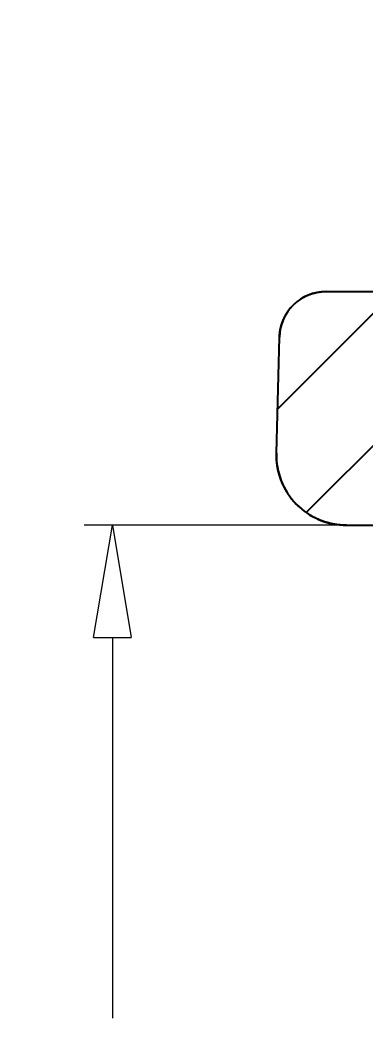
# Model space of a CAD drawing. Header units: millimetres. Extents: x 1603 to 1978, y -231 to 30.
# Drawn here: x 1815.39 to 1822.78, y -129.62 to -107.95 of the extents above; entities that cross this region are included whole.
import ezdxf

# ---------------------------------------------------------------- set-up
doc = ezdxf.new("R2010")
doc.units = ezdxf.units.MM
doc.layers.add('dim', color=3, linetype='Continuous', lineweight=9)
doc.styles.add('ROMAND', font='romand.shx', dxfattribs={"width": 0.8, "bigfont": 'gbcbig.shx'})
doc.dimstyles.new('YanXiu', dxfattribs={"dimtxt": 2.5, "dimasz": 2.2, "dimexe": 1, "dimexo": 0, "dimgap": 0.66, "dimtad": 0, "dimzin": 1, "dimdsep": 46, "dimtxsty": 'ROMAND', "dimblk": 'CLOSEDBLANK', "dimcen": 0, "dimclrd": 3, "dimclre": 3, "dimclrt": 7, "dimazin": 0, "dimtfac": 1, "dimtofl": 0, "dimtmove": 0, "dimatfit": 3, "dimldrblk": 'CLOSEDBLANK', "dimfxl": 1, "dimlwd": 5, "dimlwe": 5, "dimarcsym": 0})

# ---------------------------------------------------------------- blocks, each defined once
blk = doc.blocks.new('_ClosedBlank')
at = {"color": 0, "linetype": 'ByBlock', "lineweight": -2}
for p, q in [((-1, 0.1667), (0, 0)), ((-1, 0.1667), (-1, -0.1667)), ((0, 0), (-1, -0.1667))]:
    blk.add_line(p, q, dxfattribs=at)
blk = doc.blocks.new('*D139')
at = {"layer": 'Defpoints', "color": 0}
for p in [(1817.359, -118.745), (1822.368, -118.745), (1826.894, -144.905)]:
    blk.add_point(p, dxfattribs=at)
at = {"layer": 'dim', "color": 3, "lineweight": 5}
for p, q in [((1822.368, -118.745), (1816.759, -118.745)), ((1817.359, -121.145), (1817.359, -129.283)), ((1817.359, -142.505), (1817.359, -134.368)), ((1826.894, -144.905), (1816.759, -144.905))]:
    blk.add_line(p, q, dxfattribs=at)
at = {"layer": 'dim', "color": 3, "lineweight": 5, "xscale": 2.4, "yscale": 2.4, "zscale": 2.4}
for p, rotation in [((1817.359, -118.745), 90), ((1817.359, -144.905), 270)]:
    blk.add_blockref('_ClosedBlank', p, dxfattribs=dict(at, rotation=rotation))
at = {"layer": 'dim', "color": 7, "insert": (1817.359, -131.825), "char_height": 3, "attachment_point": 5, "rotation": 90, "style": 'ROMAND'}
blk.add_mtext('27', dxfattribs=at)

msp = doc.modelspace()

# ---------------------------------------------------------------- hatches: boundary and pattern name
at = {"linetype": 'Continuous'}
h = msp.add_hatch(dxfattribs=at)
h.set_pattern_fill('DEFAULT__7', color=5, scale=2, angle=45, style=0, pattern_type=0)
h.set_pattern_definition([(45, (1606.8242, -200.2206), (-1.414214, 1.414214), [])])
edge = h.paths.add_edge_path()
edge.add_line((1821.933, -113.745), (1823.209, -113.745))
edge.add_line((1823.209, -113.745), (1823.276, -115.645))
edge.add_line((1823.276, -115.645), (1826.351, -115.645))
edge.add_line((1826.459, -118.745), (1826.351, -115.645))
edge.add_line((1822.368, -118.745), (1826.459, -118.745))
edge.add_spline(control_points=[(1822.368, -118.745), (1821.471, -118.745), (1820.845, -118.103), (1820.869, -117.206)], knot_values=[0, 0, 0, 0, 1, 1, 1, 1], weights=[1, 0.798527, 0.798527, 1], degree=3, periodic=0)
edge.add_line((1820.869, -117.206), (1820.934, -114.719))
edge.add_spline(control_points=[(1820.934, -114.719), (1820.949, -114.146), (1821.36, -113.745), (1821.933, -113.745)], knot_values=[0, 0, 0, 0, 1, 1, 1, 1], weights=[1, 0.810868, 0.810868, 1], degree=3, periodic=0)
edge = h.paths.add_edge_path()
edge.add_line((1833.209, -113.745), (1837.91, -113.745))
edge.add_line((1837.985, -115.895), (1837.91, -113.745))
edge.add_line((1837.985, -115.895), (1839.209, -115.895))
edge.add_line((1839.254, -116.745), (1839.209, -115.895))
edge.add_line((1839.254, -116.745), (1918.209, -116.745))
edge.add_line((1918.209, -118.745), (1918.209, -116.745))
edge.add_line((1908.209, -118.745), (1918.209, -118.745))
edge.add_line((1908.193, -118.445), (1908.209, -118.745))
edge.add_line((1868.225, -118.445), (1908.193, -118.445))
edge.add_line((1868.225, -118.445), (1868.209, -118.745))
edge.add_line((1836.79, -118.745), (1868.209, -118.745))
edge.add_line((1836.709, -117.206), (1836.79, -118.745))
edge.add_line((1834.709, -117.206), (1836.709, -117.206))
edge.add_line((1834.709, -117.206), (1834.629, -118.745))
edge.add_line((1829.959, -118.745), (1834.629, -118.745))
edge.add_line((1829.959, -118.745), (1830.067, -115.645))
edge.add_line((1830.067, -115.645), (1833.143, -115.645))
edge.add_line((1833.209, -113.745), (1833.143, -115.645))
edge = h.paths.add_edge_path()
edge.add_line((1918.209, -118.745), (1918.209, -116.745))
edge.add_line((1918.209, -118.745), (1918.209, -116.745))
edge = h.paths.add_edge_path()
edge.add_line((1939.735, -113.745), (1938.509, -113.745))
edge.add_spline(control_points=[(1939.735, -113.745), (1940.309, -113.745), (1940.72, -114.146), (1940.735, -114.719)], knot_values=[0, 0, 0, 0, 1, 1, 1, 1], weights=[1, 0.810868, 0.810868, 1], degree=3, periodic=0)
edge.add_line((1940.735, -114.719), (1940.8, -117.206))
edge.add_spline(control_points=[(1939.3, -118.745), (1940.197, -118.745), (1940.823, -118.103), (1940.8, -117.206)], knot_values=[0, 0, 0, 0, 1, 1, 1, 1], weights=[1, 0.798527, 0.798527, 1], degree=3, periodic=0)
edge.add_line((1939.3, -118.745), (1934.905, -118.745))
edge.add_line((1934.905, -118.745), (1934.809, -113.245))
edge.add_line((1934.809, -113.245), (1933.996, -113.245))
edge.add_line((1933.996, -113.245), (1933.959, -109.045))
edge.add_line((1935.059, -109.045), (1933.959, -109.045))
edge.add_line((1935.059, -109.045), (1935.117, -107.945))
edge.add_line((1935.959, -107.945), (1935.117, -107.945))
edge.add_line((1936.266, -116.745), (1935.959, -107.945))
edge.add_line((1937.165, -116.745), (1936.266, -116.745))
edge.add_line((1937.165, -116.745), (1937.209, -115.895))
edge.add_line((1938.434, -115.895), (1937.209, -115.895))
edge.add_line((1938.434, -115.895), (1938.509, -113.745))
edge = h.paths.add_edge_path()
edge.add_line((1930.513, -118.745), (1918.209, -118.745))
edge.add_line((1918.209, -118.745), (1918.209, -116.745))
edge.add_line((1929.152, -116.745), (1918.209, -116.745))
edge.add_line((1929.152, -116.745), (1929.459, -107.945))
edge.add_line((1930.302, -107.945), (1929.459, -107.945))
edge.add_line((1930.359, -109.045), (1930.302, -107.945))
edge.add_line((1931.459, -109.045), (1930.359, -109.045))
edge.add_line((1931.423, -113.245), (1931.459, -109.045))
edge.add_line((1931.423, -113.245), (1930.609, -113.245))
edge.add_line((1930.513, -118.745), (1930.609, -113.245))

# ---------------------------------------------------------------- linework, layer by layer
at = {"color": 7, "linetype": 'Continuous'}
for p, q in [((1821.933, -113.745), (1823.209, -113.745)), ((1821.933, -113.745), (1823.209, -113.745)), ((1820.869, -117.206), (1820.934, -114.719)), ((1820.869, -117.206), (1820.934, -114.719)), ((1822.368, -118.745), (1827.169, -118.745)), ((1822.368, -118.745), (1826.459, -118.745))]:
    msp.add_line(p, q, dxfattribs=at)
for centre, radius, start, end in [((1821.933, -114.745), 1, 90, 178.5), ((1822.368, -117.245), 1.5, 178.5, 270)]:
    msp.add_arc(centre, radius, start, end, dxfattribs=at)
for points, start_tangent, end_tangent in [([(1820.934, -114.719), (1820.934, -114.708), (1820.935, -114.697), (1820.935, -114.686), (1820.936, -114.675), (1820.937, -114.664), (1820.938, -114.653), (1820.939, -114.642), (1820.94, -114.631), (1820.941, -114.619), (1820.943, -114.608), (1820.944, -114.597), (1820.946, -114.586), (1820.948, -114.574), (1820.95, -114.563), (1820.952, -114.552), (1820.955, -114.54), (1820.957, -114.529), (1820.96, -114.517), (1820.962, -114.506), (1820.965, -114.495), (1820.968, -114.483), (1820.971, -114.472), (1820.975, -114.46), (1820.978, -114.449), (1820.982, -114.438), (1820.986, -114.426), (1820.99, -114.415), (1820.994, -114.403), (1820.998, -114.392), (1821.002, -114.381), (1821.007, -114.37), (1821.011, -114.358), (1821.016, -114.347), (1821.021, -114.336), (1821.026, -114.325), (1821.031, -114.314), (1821.037, -114.302), (1821.042, -114.291), (1821.048, -114.28), (1821.054, -114.269), (1821.06, -114.259), (1821.066, -114.248), (1821.072, -114.237), (1821.079, -114.226), (1821.085, -114.216), (1821.092, -114.205), (1821.099, -114.194), (1821.106, -114.184), (1821.113, -114.174), (1821.12, -114.163), (1821.128, -114.153), (1821.135, -114.143), (1821.143, -114.133), (1821.151, -114.123), (1821.158, -114.113), (1821.167, -114.103), (1821.175, -114.094), (1821.183, -114.084), (1821.192, -114.075), (1821.2, -114.065), (1821.209, -114.056), (1821.218, -114.047), (1821.227, -114.038), (1821.236, -114.029), (1821.245, -114.02), (1821.254, -114.011), (1821.263, -114.003), (1821.273, -113.994), (1821.282, -113.986), (1821.292, -113.978), (1821.302, -113.97), (1821.312, -113.962), (1821.322, -113.954), (1821.332, -113.946), (1821.342, -113.939), (1821.352, -113.931), (1821.363, -113.924), (1821.373, -113.917), (1821.383, -113.91), (1821.394, -113.903), (1821.405, -113.897), (1821.415, -113.89), (1821.426, -113.884), (1821.437, -113.877), (1821.448, -113.871), (1821.459, -113.865), (1821.47, -113.859), (1821.481, -113.854), (1821.492, -113.848), (1821.503, -113.843), (1821.514, -113.837), (1821.525, -113.832), (1821.537, -113.827), (1821.548, -113.823), (1821.559, -113.818), (1821.571, -113.813), (1821.582, -113.809), (1821.593, -113.805), (1821.605, -113.801), (1821.616, -113.797), (1821.628, -113.793), (1821.639, -113.79), (1821.651, -113.786), (1821.662, -113.783), (1821.674, -113.78), (1821.685, -113.777), (1821.697, -113.774), (1821.708, -113.771), (1821.72, -113.768), (1821.731, -113.766), (1821.743, -113.764), (1821.754, -113.762), (1821.765, -113.759), (1821.777, -113.758), (1821.788, -113.756), (1821.8, -113.754), (1821.811, -113.753), (1821.822, -113.751), (1821.833, -113.75), (1821.845, -113.749), (1821.856, -113.748), (1821.867, -113.747), (1821.878, -113.747), (1821.889, -113.746), (1821.9, -113.746), (1821.911, -113.746), (1821.922, -113.745), (1821.933, -113.745)], (0.026177, 0.999657), (1, 0)), ([(1822.368, -118.745), (1822.351, -118.745), (1822.334, -118.745), (1822.317, -118.744), (1822.3, -118.744), (1822.283, -118.743), (1822.266, -118.742), (1822.249, -118.741), (1822.231, -118.739), (1822.214, -118.737), (1822.197, -118.735), (1822.179, -118.733), (1822.162, -118.731), (1822.144, -118.728), (1822.127, -118.726), (1822.109, -118.723), (1822.091, -118.72), (1822.074, -118.716), (1822.056, -118.712), (1822.038, -118.709), (1822.02, -118.704), (1822.003, -118.7), (1821.985, -118.696), (1821.967, -118.691), (1821.949, -118.686), (1821.932, -118.68), (1821.914, -118.675), (1821.896, -118.669), (1821.878, -118.663), (1821.861, -118.657), (1821.843, -118.65), (1821.826, -118.644), (1821.808, -118.637), (1821.79, -118.63), (1821.773, -118.622), (1821.755, -118.614), (1821.738, -118.607), (1821.721, -118.598), (1821.703, -118.59), (1821.686, -118.581), (1821.669, -118.573), (1821.652, -118.563), (1821.635, -118.554), (1821.618, -118.545), (1821.602, -118.535), (1821.585, -118.525), (1821.568, -118.514), (1821.552, -118.504), (1821.536, -118.493), (1821.519, -118.482), (1821.503, -118.471), (1821.487, -118.46), (1821.472, -118.448), (1821.456, -118.436), (1821.44, -118.424), (1821.425, -118.412), (1821.41, -118.399), (1821.395, -118.386), (1821.38, -118.374), (1821.365, -118.36), (1821.35, -118.347), (1821.336, -118.334), (1821.322, -118.32), (1821.307, -118.306), (1821.294, -118.292), (1821.28, -118.278), (1821.266, -118.263), (1821.253, -118.249), (1821.24, -118.234), (1821.227, -118.219), (1821.214, -118.204), (1821.202, -118.189), (1821.189, -118.173), (1821.177, -118.158), (1821.165, -118.142), (1821.154, -118.126), (1821.142, -118.11), (1821.131, -118.094), (1821.12, -118.078), (1821.109, -118.061), (1821.099, -118.045), (1821.089, -118.028), (1821.078, -118.011), (1821.069, -117.995), (1821.059, -117.978), (1821.05, -117.961), (1821.041, -117.944), (1821.032, -117.926), (1821.023, -117.909), (1821.015, -117.892), (1821.006, -117.874), (1820.998, -117.857), (1820.991, -117.839), (1820.983, -117.822), (1820.976, -117.804), (1820.969, -117.787), (1820.962, -117.769), (1820.956, -117.751), (1820.95, -117.733), (1820.944, -117.715), (1820.938, -117.698), (1820.932, -117.68), (1820.927, -117.662), (1820.922, -117.644), (1820.917, -117.626), (1820.913, -117.608), (1820.908, -117.59), (1820.904, -117.572), (1820.9, -117.555), (1820.897, -117.537), (1820.893, -117.519), (1820.89, -117.501), (1820.887, -117.483), (1820.884, -117.466), (1820.882, -117.448), (1820.88, -117.43), (1820.877, -117.413), (1820.876, -117.395), (1820.874, -117.378), (1820.872, -117.36), (1820.871, -117.343), (1820.87, -117.325), (1820.869, -117.308), (1820.869, -117.291), (1820.868, -117.274), (1820.868, -117.257), (1820.868, -117.24), (1820.868, -117.223), (1820.869, -117.206)], (-1, 0), (0.026177, 0.999657))]:
    msp.add_spline(points, degree=3, dxfattribs=dict(at, start_tangent=start_tangent, end_tangent=end_tangent))

# ---------------------------------------------------------------- dimensions: what is measured, and where the dimension line sits
at = {"layer": 'dim'}
dim = msp.add_linear_dim(base=(1817.359, -118.745), p1=(1826.894, -144.905), p2=(1822.368, -118.745), angle=90, text='27', dimstyle='YanXiu', override={"dimtxt": 3, "dimasz": 2.4, "dimexe": 0.5997, "dimgap": 0.5997, "dimzin": 8}, dxfattribs=at)
dim.commit()
dim.dimension.update_dxf_attribs({"geometry": '*D139', "text_midpoint": (1817.359, -131.825)})

doc.saveas('drawing.dxf')
